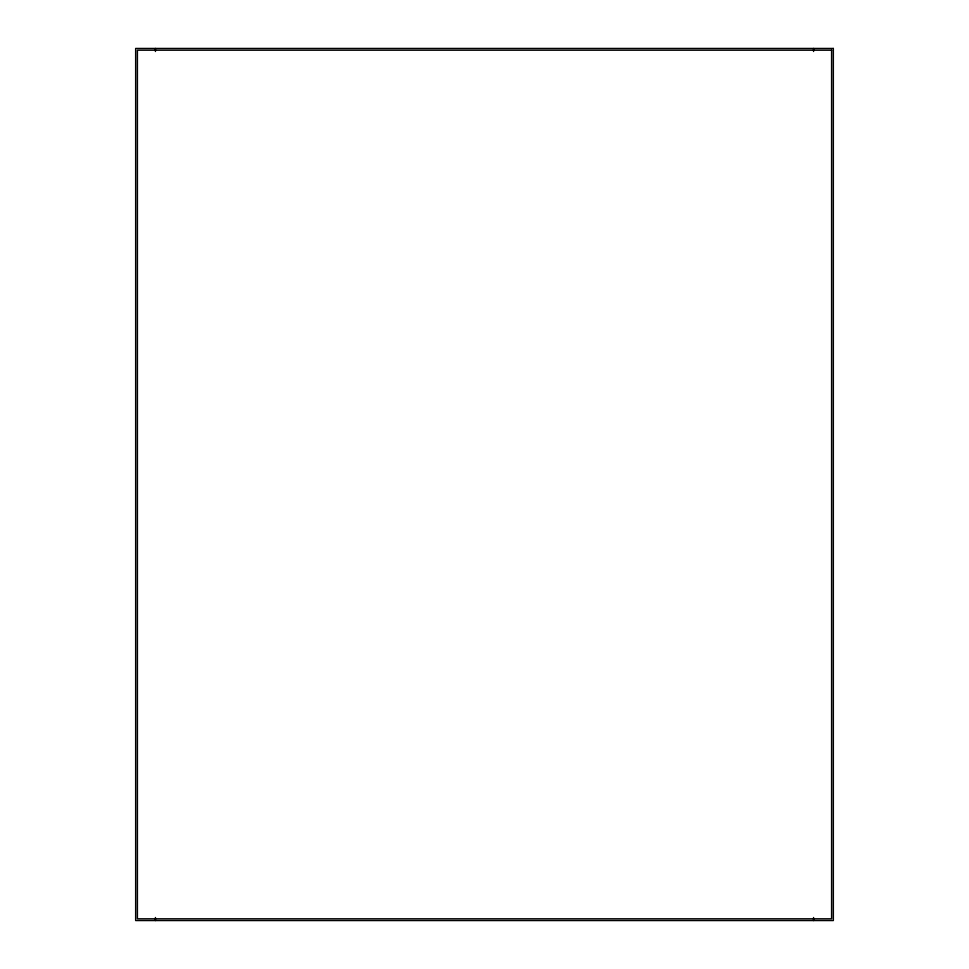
<?xml version="1.0" encoding="UTF-8"?>
<svg xmlns="http://www.w3.org/2000/svg" width="969" height="969" viewBox="0 0 969 969"><rect width="100%" height="100%" fill="white"/><g stroke="black" fill="none" stroke-linecap="round" stroke-linejoin="round"><path stroke-width="1.45" d="M813.572 48.45L813.572 51.478M813.572 917.522L813.572 920.55M155.428 48.45L155.428 51.478M155.428 917.522L155.428 920.55M833.34 48.45L135.66 48.45L135.66 920.55L833.34 920.55L833.34 48.45M831.596 50.194L137.404 50.194L137.404 918.806L831.596 918.806L831.596 50.194"/></g></svg>
